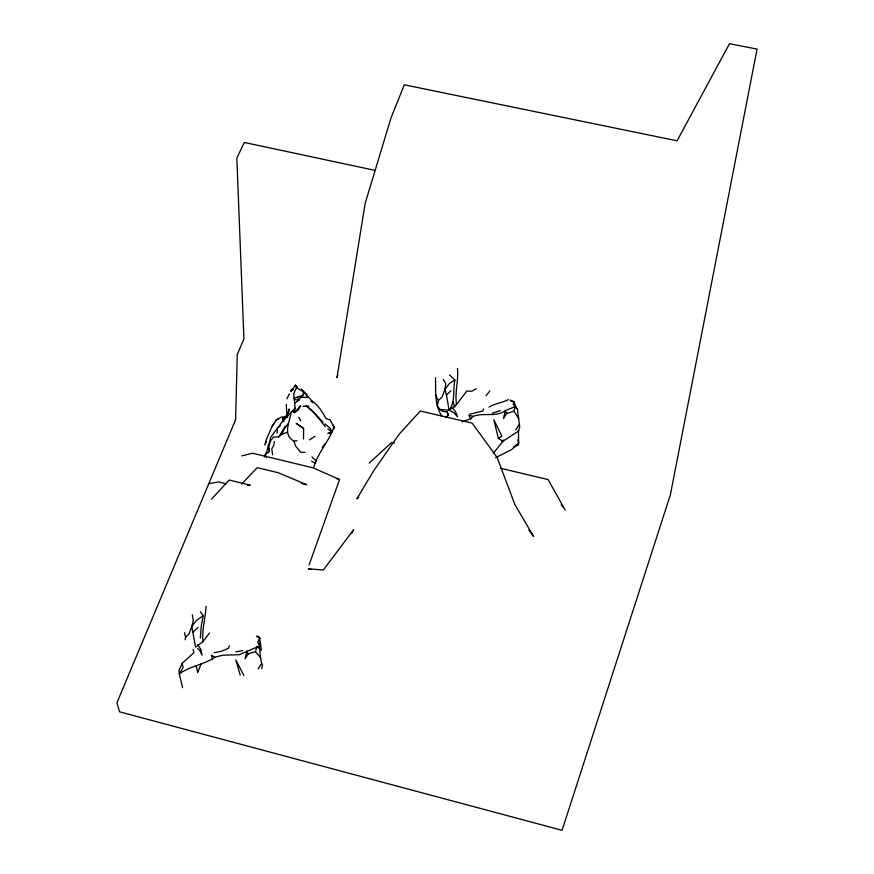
<?xml version="1.0" encoding="UTF-8"?>
<svg xmlns="http://www.w3.org/2000/svg" width="874" height="874" viewBox="0 0 874 874"><rect width="100%" height="100%" fill="white"/><g stroke="black" fill="none" stroke-linecap="round" stroke-linejoin="round"><path stroke-width="1.31" d="M304.982 452.306L300.711 452.284L295.499 445.948L293.948 441.141C282.204 434.651 289.917 421.749 291.239 412.091L295.106 408.158L293.675 393.879L296.417 387.728L295.292 385.139L291.108 391.508M295.095 403.023L298.842 400.226L300.427 397.43L303.289 395.135L303.333 391.749L301.312 389.149L307.025 394.633M261.632 668.676L262.517 665.54C259.086 656.877 260.059 647.131 259.873 638.064L258.343 636.261L256.508 636.316L259.873 638.064L257.721 641.975L259.676 645.952L239.279 654.681L222.804 655.194L214.895 657.204C204.276 664.622 190.04 666.075 179.29 673.909L182.59 687.696M265.783 440.955L272.262 425.933L276.151 419.935L281.384 417.018L287.382 416.953L287.721 417.597L286.606 417.04L287.098 412.211M195.47 647.186L202.921 641.68C201.752 629.684 205.619 617.973 205.991 606.305M303.628 428.489L296.362 423.464L303.628 428.489L303.497 438.988M286.738 412.583L286.29 404.443M435.514 377.644C435.908 390.722 434.149 405.033 442.135 416.417M443.358 379.425L445.784 383.795L444.942 389.269L442.036 397.124L438.344 400.543L437.251 406.104L440.146 409.513L449.105 410.146C455.791 401.614 452.623 389.924 454.928 379.982L449.465 374.924M200.299 637.976L201.348 625.642L203.194 615.722L200.43 611.658M277.025 433.1L277.539 427.834L280.117 425.736M277.539 427.834L270.656 437.448C268.963 444.2 267.52 450.755 264.418 456.982M310.893 401.636L311.548 400.773C317.983 404.804 322.506 411.905 325.947 418.504L330.154 419.99L333.912 427.025C329.17 441.348 318.147 452.12 313.886 466.792M493.165 453.42L503.053 441.239L518.5 431.09L518.446 430.347L518.632 443.162L514.01 446.975L518.151 444.953L518.577 442.189L517.692 439.666M185.168 639.768L185.572 637.146L184.447 632.678M274.392 441.512L273.649 445.653L271.738 448.908L272.699 454.808M518.708 418.58L513.999 411.261L514.841 406.727L517.452 409.098L519.702 426.84L518.5 431.09M295.106 408.158L294.232 412.703L292.888 411.02M483.398 408.977L483.005 410.998L469.841 414.189M288.267 413.14L289.13 408.977L288.191 413.413M518.151 444.953L518.632 443.162L511.552 449.64L495.471 457.725M513.879 401.701L513.147 404.345L516.261 407.36L513.879 401.701L510.274 400.095L510.929 401.166L512.896 401.527M248.052 653.981L246.938 651.021L245.081 658.81L248.052 653.981L255.459 651.643L256.967 646.563L259.589 648.825M266.406 457.725L265.172 454.502L269.465 451.53L268.384 447.018L270.743 440.682L273.398 437.066L278.762 436.869L282.193 434.105L283.427 430.237L287.961 423.945M309.134 564.822L339.56 479.531L313.045 467.819L252.564 453.235L241.748 455.889M337.867 375.241L336.96 377.666L365.179 203.314L391.06 117.75L404.312 84.811L677.099 140.812L729.484 43.7L757.059 49.108L670.391 494.76L562.08 830.3L119.563 711.807L116.941 702.74L235.598 419.728L237.247 354.462L243.922 339.036L236.832 158.019L244.327 142.473L375.372 170.441M229.316 645.82L228.322 648.377L221.22 651.305L214.108 652.714M201.195 663.759L197.677 672.587L196.246 665.551M264.691 445.008L266.297 441.436L265.281 443.653M182.207 663.333L178.995 670.292L179.29 673.909L183.07 667.528L182.207 663.333L193.842 652.725L193.132 649.338M289.349 393.89L286.956 398.828M351.818 533.227L353.675 529.589L323.358 570.023L308.325 568.777L310.969 569.433M278.762 436.869L285.241 426.217M513.999 411.261L506.702 413.413L503.468 418.526L505.281 410.649L514.841 406.727L517.452 409.098M258.081 668.916L261.512 663.639M515.78 429.735L519.298 424.316M278.216 427.594L280.936 423.431L291.239 412.091M322.255 447.685L324.767 443.981M209.552 632.962L202.921 641.68M291.992 388.974L290.714 390.776L293.566 389.509M485.977 395.802L489.844 390.951M452.022 407.393L455.496 411.567L457.463 416.778L453.715 412.539L449.105 410.146L456.534 404.695L466.705 391.104L471.851 391.213L476.133 388.733M285.132 416.778L287.011 414.637M211.519 499.109L229.196 480.044L250.248 485.19L247.735 485.562M272.262 425.933L274.01 424.043M241.705 484.01L257.24 467.645L278.205 472.725L306.763 484.731L301.672 483.497M445.642 417.674L448.406 414.91L447.182 411.927L442.441 411.228L440.146 409.513M462.04 421.869L470.747 418.744L473.184 416.395C483.65 412.167 495.776 417.597 505.281 410.649L506.702 413.413M449.105 410.146L446.472 395.015L450.908 390.754M195.328 645.919L192.881 632.361L198.027 627.434M185.572 637.146L189.068 633.923L191.832 626.308L193.307 620.322L192.302 614.772M369.167 463.133L391.705 442.452L394.305 443.063M358.788 497.175L356.821 498.923L373.821 470.562L399.145 434.181L420.35 411.02L472.124 423.125L497.066 457.342L514.841 504.44L533.566 536.483L528.857 529.994M203.194 615.722L196.617 620.3L191.832 626.308L192.881 632.361M498.366 438.453L501.818 436.115L493.832 419.771L498.366 438.453L503.053 441.239M501.796 441.392L503.806 440.037M309.451 439.873L314.968 436.279M454.928 379.982L449.487 383.457L444.942 389.269L446.472 395.015M489.014 407.055C494.979 403.449 502.102 402.881 508.329 399.637M293.74 398.38L303.289 395.135M282.193 434.105L287.393 432.237M276.151 419.935L278.358 419.258M283.821 421.694L282.433 418.471L287.382 416.953M492.313 413.118L500.31 410.693M303.016 406.465L308.883 406.049M235.882 651.895L242.546 650.606M208.777 483.693L218.642 481.935L226.268 483.792M293.948 441.141L296.996 440.747M311.548 400.773L312.761 402.761L310.499 399.036L308.249 397.124L300.427 397.43M330.984 433.438L327.859 433.362L331.803 432.335L327.892 428.795M294.527 399.549L298.842 400.226L297.236 397.08M500.332 468.235L548.096 479.564L565.227 510.121M336.927 478.897L339.56 479.531M473.184 416.395L468.704 415.216L470.747 418.744M311.494 461.188L315.569 463.318M296.417 387.728L303.333 391.749L308.249 397.124M214.895 657.204L211.432 655.172L212.601 659.422M197.48 648.584L199.501 649.983L202.047 655.194L200.856 649.393L197.797 644.979M324.942 423.923L330.306 428.424L332.033 431.45M295.292 385.139L297.564 387.051M323.041 422.131L312.488 411.141L305.944 405.787C314.017 411.315 319.36 419.345 325.281 426.709M311.996 456.851L316.301 461.09M255.459 651.643L260.823 658.1M561.25 504.811L562.845 506.931M332.841 424.753L334.349 427.408L334.087 428.752L333.912 427.025M298.799 417.302L300.711 420.798M243.944 675.602L235.794 659.881L240.208 675.165M435.416 394.808L438.344 400.543M282.433 418.471L283.438 420.689M453.027 401.69L454.884 407.175M447.182 411.927L448.296 415.653M268.285 445.019L269.465 451.53M457.463 368.533C458.73 380.43 454.578 392.524 456.534 404.695M260.365 642.095L261.315 650.322M300.569 405.755L298.34 409.819L294.232 412.703L300.569 405.755"/></g></svg>
